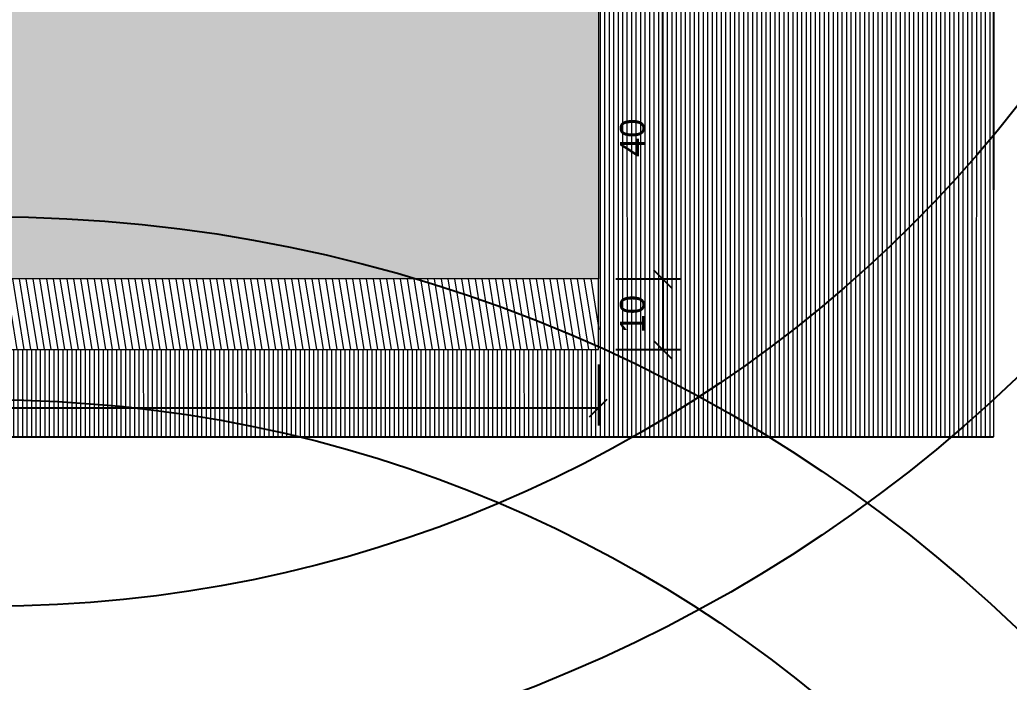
# Model space of a CAD drawing. Header units: metres. Extents: x -325 to 301, y -147 to 149.
# Drawn here: x 69.675 to 71.078, y 29.68 to 30.618 of the extents above; entities that cross this region are included whole.
import ezdxf

# ---------------------------------------------------------------- set-up
doc = ezdxf.new("R2010")
doc.units = ezdxf.units.M
doc.layers.get('Defpoints').update_dxf_attribs({"lineweight": 13})
doc.layers.add('-aux', color=50, linetype='Continuous', plot=False)
doc.layers.add('-AUX-QAD', color=5, linetype='Continuous', plot=False)
doc.layers.add('0-TX-1_25', color=7, linetype='Continuous', true_color=0x3f4f7f)
for name, color, linetype, lineweight in [('1-CM', 7, 'Continuous', 0), ('2-L-secció', 1, 'Continuous', 0), ('3-TR Formigó', 252, 'Continuous', 0), ('3-TR Seleccionat', 44, 'Continuous', 0)]:
    doc.layers.add(name, color=color, linetype=linetype, lineweight=lineweight)
doc.layers.add('3-TR tot_u', color=7, linetype='Continuous', lineweight=5, true_color=0x787878)
doc.styles.get("Standard").update_dxf_attribs({"font": 'arial.ttf'})
doc.dimstyles.new('ISO-25', dxfattribs={"dimtxt": 0.1, "dimasz": 0.1, "dimexe": 0.1, "dimexo": 0.1, "dimgap": 0.1, "dimtad": 1, "dimdec": 0, "dimlfac": 100, "dimzin": 9, "dimtxsty": 'Standard', "dimblk": 'OBLIQUE', "dimcen": 0.1, "dimadec": 0, "dimazin": 0, "dimtfac": 1, "dimtdec": 0, "dimtmove": 0, "dimatfit": 3, "dimldrblk": 'OBLIQUE', "dimfxl": 1, "dimarcsym": 0})

# ---------------------------------------------------------------- blocks, each defined once
blk = doc.blocks.new('_Oblique')
at = {"color": 0, "lineweight": -2}
blk.add_line((-0.499999999995058, -0.4999999998130015), (0.500000000028669, 0.500000000163238), dxfattribs=at)
blk = doc.blocks.new('*D1507')
at = {"layer": '0-TX-1_25', "color": 0, "lineweight": -2, "transparency": 16777216}
for p, q in [((125.070910250361, 30.37956520640337), (124.9762901443603, 30.37956520640337)), ((125.0012901443603, 30.37956520640337), (125.0012901443603, 30.22880486568642)), ((124.9012901443603, 30.22880486568642), (125.0262901443603, 30.22880486568642))]:
    blk.add_line(p, q, dxfattribs=at)
at = {"layer": 'Defpoints', "color": 0, "transparency": 16777216}
for p in [(125.095910250361, 30.37956520640337), (22.7212616783194, 30.2288048656864), (125.0012901443603, 30.22880486568642)]:
    blk.add_point(p, dxfattribs=at)
at = {"layer": '0-TX-1_25', "color": 0, "lineweight": -2, "transparency": 16777216, "xscale": 0.025, "yscale": 0.025, "zscale": 0.025}
for p, rotation in [((125.0012901443603, 30.37956520640337), 90), ((125.0012901443603, 30.22880486568642), 270)]:
    blk.add_blockref('_Oblique', p, dxfattribs=dict(at, rotation=rotation))
at = {"layer": '0-TX-1_25', "color": 0, "transparency": 16777216, "insert": (124.95842008979, 30.30418503604485), "char_height": 0.035, "attachment_point": 5, "rotation": 90}
blk.add_mtext('15', dxfattribs=at)
blk = doc.blocks.new('*D2070')
at = {"layer": '0-TX-1_25', "color": 0, "lineweight": -2, "transparency": 16777216}
for p, q in [((70.52037683774577, 30.65096893020196), (70.61156685563758, 30.65096893020196)), ((70.58656685563757, 30.25096893153486), (70.58656685563757, 30.65096893020196)), ((70.52037683641286, 30.25096893153486), (70.61156685563758, 30.25096893153486))]:
    blk.add_line(p, q, dxfattribs=at)
at = {"layer": 'Defpoints', "color": 0, "transparency": 16777216}
for p in [(70.49537683774577, 30.65096893020196), (70.58656685563757, 30.65096893020196), (70.49537683641286, 30.25096893153486)]:
    blk.add_point(p, dxfattribs=at)
at = {"layer": '0-TX-1_25', "color": 0, "lineweight": -2, "transparency": 16777216, "xscale": 0.025, "yscale": 0.025, "zscale": 0.025}
for p, rotation in [((70.58656685563757, 30.65096893020196), 90), ((70.58656685563757, 30.25096893153486), 270)]:
    blk.add_blockref('_Oblique', p, dxfattribs=dict(at, rotation=rotation))
at = {"layer": '0-TX-1_25', "color": 0, "transparency": 16777216, "insert": (70.5436968010673, 30.45096893086839), "char_height": 0.035, "attachment_point": 5, "rotation": 90}
blk.add_mtext('40', dxfattribs=at)
blk = doc.blocks.new('*D2085')
at = {"layer": '0-TX-1_25', "color": 0, "lineweight": -2, "transparency": 16777216}
for p, q in [((68.0555403079552, 30.12596893153485), (68.0555403079552, 30.0431294203578)), ((70.49537683641283, 30.1297259861572), (70.49537683641283, 30.0431294203578)), ((68.0555403079552, 30.0681294203578), (70.49537683641283, 30.0681294203578))]:
    blk.add_line(p, q, dxfattribs=at)
at = {"layer": 'Defpoints', "color": 0, "transparency": 16777216}
for p in [(68.0555403079552, 30.15096893153485), (70.49537683641283, 30.1547259861572), (70.49537683641283, 30.0681294203578)]:
    blk.add_point(p, dxfattribs=at)
at = {"layer": '0-TX-1_25', "color": 0, "lineweight": -2, "transparency": 16777216, "xscale": 0.025, "yscale": 0.025, "zscale": 0.025, "rotation": 180}
blk.add_blockref('_Oblique', (68.0555403079552, 30.0681294203578), dxfattribs=at)
at = {"layer": '0-TX-1_25', "color": 0, "lineweight": -2, "transparency": 16777216, "xscale": 0.025, "yscale": 0.025, "zscale": 0.025}
blk.add_blockref('_Oblique', (70.49537683641283, 30.0681294203578), dxfattribs=at)
at = {"layer": '0-TX-1_25', "color": 0, "transparency": 16777216, "insert": (69.27545857218402, 30.11101141217226), "char_height": 0.035, "attachment_point": 5}
blk.add_mtext('367', dxfattribs=at)
blk = doc.blocks.new('*D2090')
at = {"layer": '0-TX-1_25', "color": 0, "lineweight": -2, "transparency": 16777216}
for p, q in [((70.52037683641286, 30.25096893153486), (70.6115668556376, 30.25096893153486)), ((70.5865668556376, 30.25096893153486), (70.5865668556376, 30.15096893153487)), ((70.52037683641286, 30.15096893153487), (70.6115668556376, 30.15096893153487))]:
    blk.add_line(p, q, dxfattribs=at)
at = {"layer": 'Defpoints', "color": 0, "transparency": 16777216}
for p in [(70.49537683641286, 30.25096893153486), (70.49537683641286, 30.15096893153487), (70.5865668556376, 30.15096893153487)]:
    blk.add_point(p, dxfattribs=at)
at = {"layer": '0-TX-1_25', "color": 0, "lineweight": -2, "transparency": 16777216, "xscale": 0.025, "yscale": 0.025, "zscale": 0.025}
for p, rotation in [((70.5865668556376, 30.25096893153486), 90), ((70.5865668556376, 30.15096893153487), 270)]:
    blk.add_blockref('_Oblique', p, dxfattribs=dict(at, rotation=rotation))
at = {"layer": '0-TX-1_25', "color": 0, "transparency": 16777216, "insert": (70.54369680106733, 30.20096893153484), "char_height": 0.035, "attachment_point": 5, "rotation": 90}
blk.add_mtext('10', dxfattribs=at)

msp = doc.modelspace()

# ---------------------------------------------------------------- hatches: boundary and pattern name
at = {"layer": '3-TR Formigó'}
h = msp.add_hatch(dxfattribs=at)
h.set_pattern_fill('ANSI31', color=256, scale=0.003, angle=234.1752438963392)
h.set_pattern_definition([(279.1752438963392, (-141.2705346418142, -13.52806458577836), (0.009403130041245794, 0.001518805592372136), [])])
h.paths.add_polyline_path([(70.49831493969417, 30.15096893153485), (70.4924387331315, 30.25096893153485), (68.0555403079552, 30.25096893153485), (68.0555403079552, 30.15096893153485)])
at = {"layer": '3-TR Seleccionat'}
h = msp.add_hatch(dxfattribs=at)
h.set_pattern_fill('ANSI31', color=256, scale=0.002, angle=45, style=0)
h.set_pattern_definition([(90, (-441006.2166324502, -650805.8901881112), (-0.00635, 1.301042606982605e-18), [])])
h.paths.add_polyline_path([(68.05561574872287, 30.02725918339911), (71.05546486718754, 30.02725918339911), (71.0555403079552, 30.65096893067383), (70.49537683641283, 30.65096893153485), (70.49537683641283, 30.15096893153485), (68.0555403079552, 30.15096893153485), (68.0555403079552, 30.65096893153485), (68.76554030778992, 30.65072691195181), (68.57896039808685, 31.14725918435371), (68.05685297537124, 31.14725918435371)])
at = {"layer": '3-TR tot_u'}
h = msp.add_hatch(dxfattribs=at)
h.set_pattern_fill('AR-CONC', color=256, scale=0.0002499999999999998, angle=90.58726092987852)
h.set_pattern_definition([(140.5872609298785, (45.98259731934368, -48.93808362649279), (0.003517738578472596, 0.04558461658669537), [0.004762499999999996, -0.05238749999999996]), (85.58726092987852, (45.98259731934368, -48.93808362649279), (-0.04767139590977341, -0.00929994979371116), [0.003809999999999997, -0.04191014604249996]), (191.0387056298786, (45.98289046344311, -48.93428492063999), (-0.04415365538318716, 0.0362846666927757), [0.004047502199999997, -0.04452256114999997]), (136.7714609298785, (45.96989798643743, -48.93821379460093), (0.009815426627263462, 0.0678739282378536), [0.007143749999999994, -0.07858124999999994]), (187.2228185398785, (45.97071593187624, -48.93255763900277), (-0.06246159789290918, 0.05871392010036004), [0.006071255784999995, -0.06678390203999994]), (81.7714120998786, (45.96989798643743, -48.93821379460093), (-0.06246159788989664, 0.05871392010375959), [0.00571499176749999, -0.06286493297999986]), (111.5872609298785, (45.97300773560993, -48.93183158612076), (0.02517646531543982, 0.03816364754881366), [0.004762499999999996, -0.05238749999999996]), (56.58726092987855, (45.97300773560993, -48.93183158612076), (-0.0462029321303139, 0.01497773884208171), [0.003809999999999997, -0.04190999999999996]), (162.0387059298785, (45.975105774399, -48.92865128215968), (-0.02102646705166375, 0.05314138630394799), [0.004047502199999997, -0.04452248439999996]), (128.0872609298785, (45.98259731934368, -48.93808362649279), (-0.02114556348804155, 0.0005554494380260346), [0, -0.04140199999999997, 0, -0.04254499999999996, 0, -0.04206874999999997]), (98.08726092987847, (45.98259731934368, -48.93808362649279), (-0.02521504447655499, 0.01644733903555077), [0, -0.02425699999999998, 0, -0.04044949999999996, 0, -0.01603374999999999]), (58.08726092987852, (45.98274245678424, -48.95224338268327), (0.001084678264659777, 0.03391054737691759), [0, -0.01587499999999999, 0, -0.04952999999999996, 0, -0.06572249999999995]), (48.08726092987852, (45.9828075408383, -48.95859304913638), (-0.006735849794676834, 0.03696519821488923), [0, -0.02063749999999998, 0, -0.03289299999999997, 0, -0.04667249999999996])])
h.paths.add_polyline_path([(69.2755403077899, 32.62725918340175), (69.2755403077899, 30.65072691206561), (68.0555403079552, 30.65096893153485), (68.0555403079552, 30.25096893153485), (70.49537683641283, 30.25096893153485), (70.49537683641283, 30.65096893153485), (70.09537683641283, 30.65096893153485), (69.734824628696, 31.99582866631853), (69.56554030773167, 32.62725918351553)])

# ---------------------------------------------------------------- linework, layer by layer
at = {"layer": '-aux'}
for points in [[(68.0555403079552, 30.37725918339911), (68.0555403079552, 32.92725918339912), (71.0555403079552, 32.92725918339912), (71.0555403079552, 30.37725918339911)], [(68.0555403079552, 30.02725918339911), (71.0555403079552, 30.02725918339911)]]:
    msp.add_lwpolyline(points, dxfattribs=at)
at = {"layer": '-AUX-QAD'}
for centre, radius in [((69.63306824346253, 31.6372591833991), 2.109403121419127), ((69.63306824346253, 31.6372591833991), 1.850016624575991), ((69.63306824346253, 28.22962717851723), 2.109403121419127), ((69.63306824346253, 28.22962717851723), 1.850016624575991)]:
    msp.add_circle(centre, radius, dxfattribs=at)
at = {"layer": '1-CM'}
for points in [[(69.56554030773167, 32.62725918351553), (70.09537683641283, 30.65096893153485), (70.49537683641283, 30.65096893020194), (70.49537683641283, 30.25096893153485), (68.0555403079552, 30.25096893153485), (68.0555403079552, 30.65096893153485), (69.27554030778992, 30.65072691195182), (69.27554030778988, 32.62725918351553)], [(68.0555403079552, 30.25096893153485), (68.0555403079552, 30.15096893153485), (70.49537683641283, 30.15096893153485), (70.49537683641283, 30.25096893153485)]]:
    msp.add_lwpolyline(points, close=True, dxfattribs=at)
msp.add_lwpolyline([(70.09537683641283, 30.65096893153485), (70.49537683641283, 30.65096893153485), (70.49537683641283, 30.25096893153485), (68.0555403079552, 30.25096893153485), (68.0555403079552, 30.65096893153485), (69.26554030778992, 30.65096893153487)], dxfattribs=at)
at = {"layer": '2-L-secció'}
msp.add_lwpolyline([(71.0555403079552, 31.12720780478573), (71.0555403079552, 30.02725918339911)], dxfattribs=at)

# ---------------------------------------------------------------- dimensions: what is measured, and where the dimension line sits
at = {"layer": '0-TX-1_25'}
for base, p1, p2, picture, middle in [((70.58656685563757, 30.65096893020196), (70.49537683641283, 30.25096893153485), (70.49537683774574, 30.65096893020194), '*D2070', (70.5436968010673, 30.45096893086839)), ((125.0012901443603, 30.22880486568642), (125.095910250361, 30.37956520640336), (22.72126167831939, 30.22880486568639), '*D1507', (124.95842008979, 30.30418503604485)), ((70.5865668556376, 30.15096893153487), (70.49537683641283, 30.25096893153485), (70.49537683641283, 30.15096893153485), '*D2090', (70.54369680106733, 30.20096893153484))]:
    dim = msp.add_linear_dim(base=base, p1=p1, p2=p2, angle=90, dimstyle='ISO-25', override={"dimtxt": 0.035, "dimasz": 0.025, "dimexe": 0.025, "dimexo": 0.025, "dimgap": 0.025, "dimblk1": 'Oblique', "dimblk2": 'Oblique', "dimsah": 1, "dimfxl": 0.1, "dimfxlon": 1, "dimarcsym": 1}, dxfattribs=at)
    dim.commit()
    dim.dimension.update_dxf_attribs({"geometry": picture, "text_midpoint": middle})
dim = msp.add_linear_dim(base=(70.49537683641283, 30.0681294203578), p1=(68.0555403079552, 30.15096893153485), p2=(70.49537683641283, 30.1547259861572), text='367', dimstyle='ISO-25', override={"dimtxt": 0.035, "dimasz": 0.025, "dimexe": 0.025, "dimexo": 0.025, "dimgap": 0.025, "dimblk1": 'Oblique', "dimblk2": 'Oblique', "dimsah": 1, "dimfxl": 0.1, "dimfxlon": 1, "dimarcsym": 1}, dxfattribs=at)
dim.commit()
dim.dimension.update_dxf_attribs({"geometry": '*D2085', "text_midpoint": (69.27545857218402, 30.11101141217226)})

doc.saveas('drawing.dxf')
